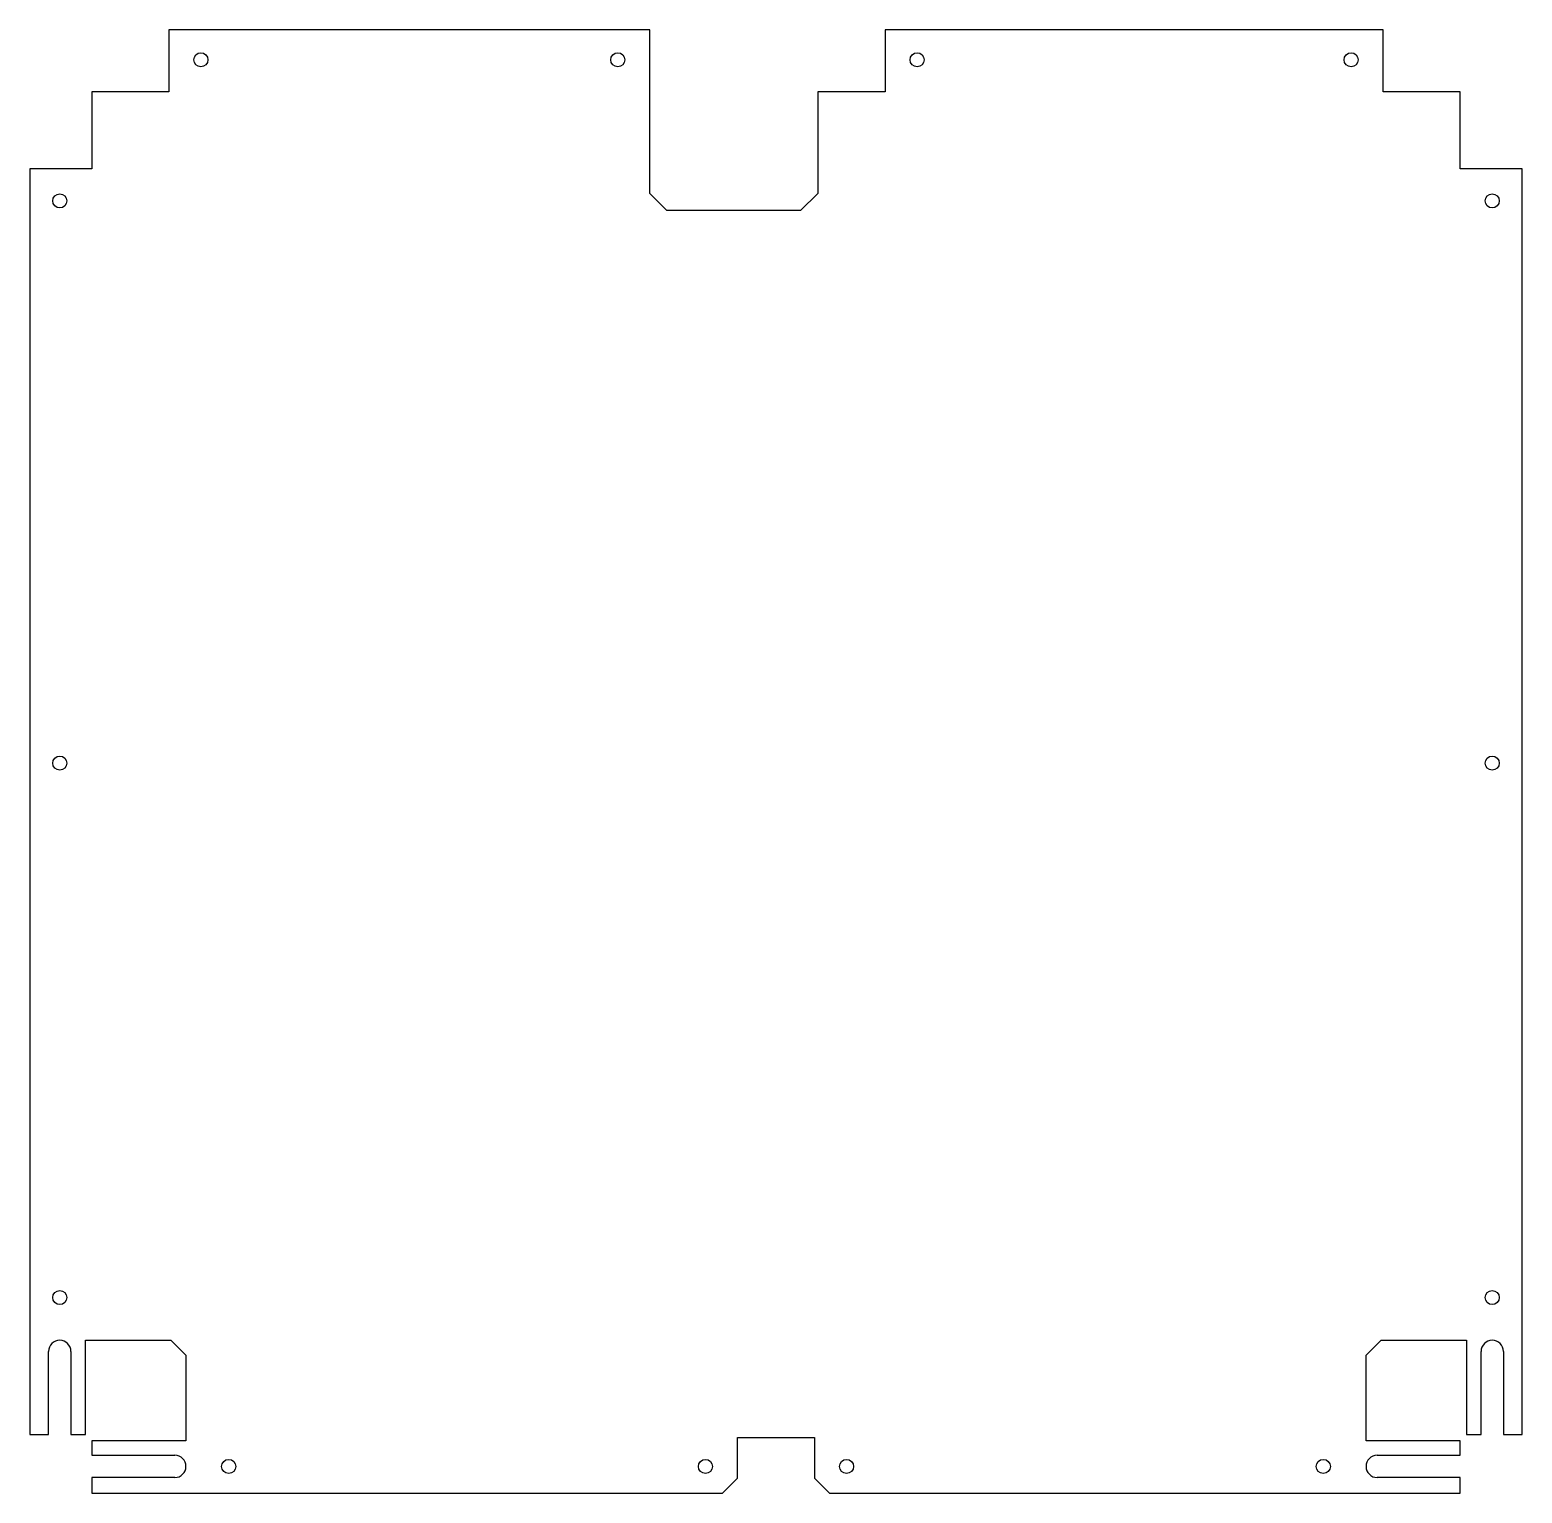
# Model space of a CAD drawing. Header units: millimetres. Extents: x -349 to 349, y -342 to 342.
import ezdxf

# ---------------------------------------------------------------- set-up
doc = ezdxf.new("R2010")
doc.units = ezdxf.units.MM
doc.layers.add('CUTOUTS', color=1, linetype='CONTINUOUS')
doc.layers.add('PERIMETER', color=5, linetype='CONTINUOUS')

msp = doc.modelspace()

# ---------------------------------------------------------------- linework, layer by layer
at = {"layer": 'CUTOUTS'}
for centre in [(-269, 328.25), (-74, 328.25), (66, 328.25), (269, 328.25), (-335, 262.25), (335, 262.25), (-335, -0.75), (335, -0.75), (-335, -250.75), (335, -250.75), (-256, -329.75), (-33, -329.75), (33, -329.75), (256, -329.75)]:
    msp.add_circle(centre, 3.3, dxfattribs=at)
at = {"layer": 'PERIMETER'}
for p, q in [((-59, 342.25), (-284, 342.25)), ((-284, 342.25), (-284, 313.25)), ((-59, 265.75), (-59, 342.25)), ((284, 342.25), (51, 342.25)), ((51, 342.25), (51, 313.25)), ((284, 313.25), (284, 342.25)), ((-284, 313.25), (-320, 313.25)), ((-320, 313.25), (-320, 277.25)), ((51, 313.25), (19.5, 313.25)), ((19.5, 313.25), (19.5, 265.75)), ((320, 313.25), (284, 313.25)), ((320, 277.25), (320, 313.25)), ((-320, 277.25), (-349, 277.25)), ((-349, 277.25), (-349, -314.75)), ((349, 277.25), (320, 277.25)), ((349, -314.75), (349, 277.25)), ((-51, 257.75), (-59, 265.75)), ((19.5, 265.75), (11.5, 257.75)), ((11.5, 257.75), (-51, 257.75)), ((-323, -314.75), (-323, -270.75)), ((-323, -270.75), (-283, -270.75)), ((-283, -270.75), (-276, -277.75)), ((276, -277.75), (283, -270.75)), ((283, -270.75), (323, -270.75)), ((323, -270.75), (323, -314.75)), ((-340.2, -314.75), (-340.2, -275.95)), ((-329.8, -275.95), (-329.8, -314.75)), ((-276, -277.75), (-276, -317.75)), ((276, -317.75), (276, -277.75)), ((329.8, -314.75), (329.8, -275.95)), ((340.2, -275.95), (340.2, -314.75)), ((-349, -314.75), (-340.2, -314.75)), ((-329.8, -314.75), (-323, -314.75)), ((-276, -317.75), (-320, -317.75)), ((-320, -317.75), (-320, -324.55)), ((-18, -335.25), (-18, -316.25)), ((-18, -316.25), (18, -316.25)), ((18, -316.25), (18, -335.25)), ((320, -317.75), (276, -317.75)), ((320, -324.55), (320, -317.75)), ((323, -314.75), (329.8, -314.75)), ((340.2, -314.75), (349, -314.75)), ((-320, -324.55), (-281.2, -324.55)), ((281.2, -324.55), (320, -324.55)), ((-281.2, -334.95), (-320, -334.95)), ((-320, -334.95), (-320, -342.25)), ((320, -334.95), (281.2, -334.95)), ((320, -342.25), (320, -334.95)), ((-25, -342.25), (-18, -335.25)), ((18, -335.25), (25, -342.25)), ((-320, -342.25), (-25, -342.25)), ((25, -342.25), (320, -342.25))]:
    msp.add_line(p, q, dxfattribs=at)
for centre, start, end in [((-335, -275.95), 0, 180), ((335, -275.95), 0, 180), ((-281.2, -329.75), -90, 90), ((281.2, -329.75), 90, 270)]:
    msp.add_arc(centre, 5.2, start, end, dxfattribs=at)

doc.saveas('drawing.dxf')
